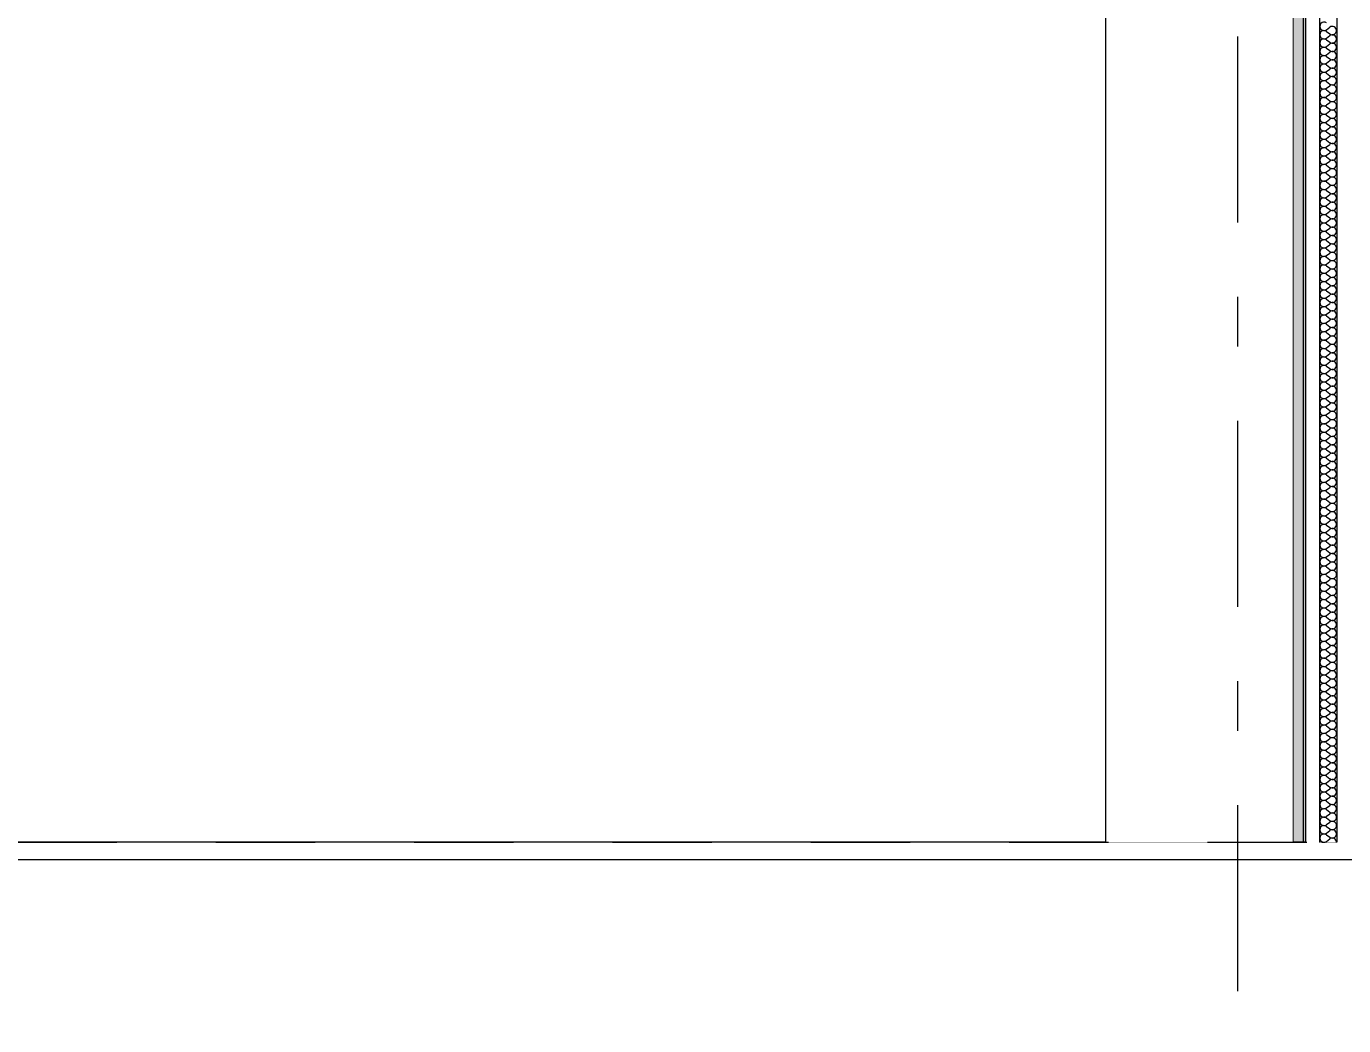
# Model space of a CAD drawing. Header units: millimetres. Extents: x -48147 to 1414029, y -496296 to 18123.
# Drawn here: x 1375565 to 1377439, y -478948 to -477526 of the extents above; entities that cross this region are included whole.
import ezdxf
from ezdxf.enums import TextEntityAlignment as Align

# ---------------------------------------------------------------- set-up
doc = ezdxf.new("R2010")
doc.units = ezdxf.units.MM
doc.header["$MEASUREMENT"] = 0
for name, pattern in [('Dashed', [2822.222233, 1411.111116, -1411.111116]), ('Double Dashed', [546.805537, 264.583325, -105.833328, 70.555556, -105.833328]), ('Wipeout_Contour', [1000, 0, -1000])]:
    doc.linetypes.add(name, pattern=pattern)
for name, color, linetype, lineweight, true_color in [('0_Pen_No__105', 7, 'Continuous', 15, 0xa6a6a6), ('New_A-15-MG_Structural_Grid_Phase_2_Pen_No__222', 7, 'Continuous', 13, 0x65af33), ('New_A-25-M_Wall_Int_Pen_No__107', 7, 'Continuous', 15, 0xa6a6a6)]:
    doc.layers.add(name, color=color, linetype=linetype, lineweight=lineweight, true_color=true_color)
for name, color, linetype in [('New_A-15-MG_Structural_Grid_Phase_2', 7, 'Continuous'), ('New_A-20-M_Floor_Slab', 7, 'Continuous'), ('New_A-25-M_Wall_Int', 7, 'Continuous'), ('New_A-95-D_1_20', 7, 'Continuous')]:
    doc.layers.add(name, color=color, linetype=linetype)
for name, color, linetype, lineweight in [('New_A-20-M_Floor_Slab_Pen_No__4', 7, 'Continuous', 20), ('New_A-25-M_Wall_Int_Pen_No__1', 7, 'Continuous', 13), ('New_A-25-M_Wall_Int_Pen_No__87', 8, 'Continuous', 20), ('New_A-95-D_1_20_Pen_No__1', 7, 'Continuous', 13)]:
    doc.layers.add(name, color=color, linetype=linetype, lineweight=lineweight)
doc.styles.add('GENERATED_STYLE_1', font='')
doc.styles.add('GENERATED_STYLE_2', font='')
doc.styles.get('GENERATED_STYLE_1').set_extended_font_data('Arial')
doc.styles.get('GENERATED_STYLE_2').set_extended_font_data('Swis721 BT')
doc.dimstyles.new('GENERATED_STYLE__3', dxfattribs={"dimtxt": 125, "dimasz": 47.5, "dimexe": 0.18, "dimexo": 50, "dimgap": 0.09, "dimtad": 1, "dimdec": 0, "dimzin": 0, "dimdsep": 46, "dimtxsty": 'GENERATED_STYLE_1', "dimblk": 'ARROWHEAD_2', "dimblk1": 'ARROWHEAD_2', "dimblk2": 'ARROWHEAD_2', "dimcen": 0.09, "dimclrd": 7, "dimclre": 7, "dimclrt": 7, "dimadec": 0, "dimazin": 0, "dimtfac": 1, "dimtdec": 4, "dimtmove": 2, "dimatfit": 3, "dimfxl": 1, "dimtolj": 1, "dimtzin": 0, "dimarcsym": 0})
doc.dimstyles.new('GENERATED_STYLE__4', dxfattribs={"dimtxt": 125, "dimasz": 47.5, "dimexe": 0.18, "dimexo": 50, "dimgap": 0.09, "dimtad": 1, "dimdec": 0, "dimzin": 0, "dimdsep": 46, "dimtxsty": 'GENERATED_STYLE_1', "dimblk": 'ARROWHEAD_2', "dimblk1": 'ARROWHEAD_2', "dimblk2": 'ARROWHEAD_2', "dimcen": 0.09, "dimclrd": 7, "dimclre": 7, "dimclrt": 7, "dimadec": 0, "dimazin": 0, "dimtfac": 1, "dimtdec": 4, "dimtmove": 0, "dimatfit": 3, "dimfxl": 1, "dimtolj": 1, "dimtzin": 0, "dimarcsym": 0})

# ---------------------------------------------------------------- blocks, each defined once
blk = doc.blocks.new('Section Elem_171_2', base_point=(1372879, -490836.7))
at = {"color": 254, "linetype": 'Wipeout_Contour', "lineweight": 0, "ltscale": 5852792.500182126}
blk.add_wipeout([(1360553.7, -478686.7), (1360553.7, -478711.7), (1404762.6, -478711.7), (1404762.6, -478686.7)], dxfattribs=at).dxf.layer = 'New_A-20-M_Floor_Slab'
at = {"layer": 'New_A-20-M_Floor_Slab_Pen_No__4', "linetype": 'Continuous'}
for p, q in [((1377366.9, -478686.7), (1367165.2, -478686.7)), ((1377429.9, -478686.7), (1377404.9, -478686.7))]:
    blk.add_line(p, q, dxfattribs=at)
at = {"layer": 'New_A-20-M_Floor_Slab_Pen_No__4', "linetype": 'Continuous', "flags": 128}
blk.add_lwpolyline([(1377384.9, -478686.7), (1377381.9, -478686.7), (1377366.9, -478686.7)], dxfattribs=at)
at = {"color": 254, "linetype": 'Wipeout_Contour', "lineweight": 0, "ltscale": 5852988.886324035}
blk.add_wipeout([(1360553.7, -478711.7), (1360553.7, -478986.7), (1404762.6, -478986.7), (1404762.6, -478711.7)], dxfattribs=at).dxf.layer = 'New_A-20-M_Floor_Slab'
at = {"layer": 'New_A-20-M_Floor_Slab_Pen_No__4', "linetype": 'Continuous'}
blk.add_line((1404762.6, -478711.7), (1360553.7, -478711.7), dxfattribs=at)
blk = doc.blocks.new('*X444', base_point=(1372879, -490836.7))
at = {"layer": 'New_A-25-M_Wall_Int_Pen_No__107', "linetype": 'Continuous'}
for p, q in [((1377415, -477530.8), (1377419.8, -477527.2)), ((1377415, -477533.2), (1377419.8, -477536.7)), ((1377415, -477542.7), (1377419.8, -477539.1)), ((1377415, -477545.1), (1377419.8, -477548.6)), ((1377415, -477554.6), (1377419.8, -477551)), ((1377415, -477557), (1377419.8, -477560.5)), ((1377415, -477566.5), (1377419.8, -477562.9)), ((1377415, -477568.9), (1377419.8, -477572.4)), ((1377415, -477578.4), (1377419.8, -477574.8)), ((1377415, -477580.8), (1377419.8, -477584.4)), ((1377415, -477590.3), (1377419.8, -477586.7)), ((1377415, -477592.7), (1377419.8, -477596.3)), ((1377415, -477602.2), (1377419.8, -477598.6)), ((1377415, -477604.6), (1377419.8, -477608.2)), ((1377415, -477614.1), (1377419.8, -477610.5)), ((1377415, -477616.5), (1377419.8, -477620.1)), ((1377415, -477626), (1377419.8, -477622.4)), ((1377415, -477628.4), (1377419.8, -477632)), ((1377415, -477637.9), (1377419.8, -477634.4)), ((1377415, -477640.3), (1377419.8, -477643.9)), ((1377415, -477649.8), (1377419.8, -477646.3)), ((1377415, -477652.2), (1377419.8, -477655.8)), ((1377415, -477661.7), (1377419.8, -477658.2)), ((1377415, -477664.1), (1377419.8, -477667.7)), ((1377415, -477673.6), (1377419.8, -477670.1)), ((1377415, -477676), (1377419.8, -477679.6)), ((1377415, -477685.5), (1377419.8, -477682)), ((1377415, -477687.9), (1377419.8, -477691.5)), ((1377415, -477697.4), (1377419.8, -477693.9)), ((1377415, -477699.8), (1377419.8, -477703.4)), ((1377415, -477709.4), (1377419.8, -477705.8)), ((1377415, -477711.7), (1377419.8, -477715.3)), ((1377415, -477721.3), (1377419.8, -477717.7)), ((1377415, -477723.6), (1377419.8, -477727.2)), ((1377415, -477733.2), (1377419.8, -477729.6)), ((1377415, -477735.5), (1377419.8, -477739.1)), ((1377415, -477745.1), (1377419.8, -477741.5)), ((1377415, -477747.4), (1377419.8, -477751)), ((1377415, -477757), (1377419.8, -477753.4)), ((1377415, -477759.4), (1377419.8, -477762.9)), ((1377415, -477768.9), (1377419.8, -477765.3)), ((1377415, -477771.3), (1377419.8, -477774.8)), ((1377415, -477780.8), (1377419.8, -477777.2)), ((1377415, -477783.2), (1377419.8, -477786.7)), ((1377415, -477792.7), (1377419.8, -477789.1)), ((1377415, -477795.1), (1377419.8, -477798.6)), ((1377415, -477804.6), (1377419.8, -477801)), ((1377415, -477807), (1377419.8, -477810.5)), ((1377415, -477816.5), (1377419.8, -477812.9)), ((1377415, -477818.9), (1377419.8, -477822.4)), ((1377415, -477828.4), (1377419.8, -477824.8)), ((1377415, -477830.8), (1377419.8, -477834.4)), ((1377415, -477840.3), (1377419.8, -477836.7)), ((1377415, -477842.7), (1377419.8, -477846.3)), ((1377415, -477852.2), (1377419.8, -477848.6)), ((1377415, -477854.6), (1377419.8, -477858.2)), ((1377415, -477864.1), (1377419.8, -477860.5)), ((1377415, -477866.5), (1377419.8, -477870.1)), ((1377415, -477876), (1377419.8, -477872.4)), ((1377415, -477878.4), (1377419.8, -477882)), ((1377415, -477887.9), (1377419.8, -477884.4)), ((1377415, -477890.3), (1377419.8, -477893.9)), ((1377415, -477899.8), (1377419.8, -477896.3)), ((1377415, -477902.2), (1377419.8, -477905.8)), ((1377415, -477911.7), (1377419.8, -477908.2)), ((1377415, -477914.1), (1377419.8, -477917.7)), ((1377415, -477923.6), (1377419.8, -477920.1)), ((1377415, -477926), (1377419.8, -477929.6)), ((1377415, -477935.5), (1377419.8, -477932)), ((1377415, -477937.9), (1377419.8, -477941.5)), ((1377415, -477947.4), (1377419.8, -477943.9)), ((1377415, -477949.8), (1377419.8, -477953.4)), ((1377415, -477959.4), (1377419.8, -477955.8)), ((1377415, -477961.7), (1377419.8, -477965.3)), ((1377415, -477971.3), (1377419.8, -477967.7)), ((1377415, -477973.6), (1377419.8, -477977.2)), ((1377415, -477983.2), (1377419.8, -477979.6)), ((1377415, -477985.5), (1377419.8, -477989.1)), ((1377415, -477995.1), (1377419.8, -477991.5)), ((1377415, -477997.4), (1377419.8, -478001)), ((1377415, -478007), (1377419.8, -478003.4)), ((1377415, -478009.4), (1377419.8, -478012.9)), ((1377415, -478018.9), (1377419.8, -478015.3)), ((1377415, -478021.3), (1377419.8, -478024.8)), ((1377415, -478030.8), (1377419.8, -478027.2)), ((1377415, -478033.2), (1377419.8, -478036.7)), ((1377415, -478042.7), (1377419.8, -478039.1)), ((1377415, -478045.1), (1377419.8, -478048.6)), ((1377415, -478054.6), (1377419.8, -478051)), ((1377415, -478057), (1377419.8, -478060.5)), ((1377415, -478066.5), (1377419.8, -478062.9)), ((1377415, -478068.9), (1377419.8, -478072.4)), ((1377415, -478078.4), (1377419.8, -478074.8)), ((1377415, -478080.8), (1377419.8, -478084.4)), ((1377415, -478090.3), (1377419.8, -478086.7)), ((1377415, -478092.7), (1377419.8, -478096.3)), ((1377415, -478102.2), (1377419.8, -478098.6)), ((1377415, -478104.6), (1377419.8, -478108.2)), ((1377415, -478114.1), (1377419.8, -478110.5)), ((1377415, -478116.5), (1377419.8, -478120.1)), ((1377415, -478126), (1377419.8, -478122.4)), ((1377415, -478128.4), (1377419.8, -478132)), ((1377415, -478137.9), (1377419.8, -478134.4)), ((1377415, -478140.3), (1377419.8, -478143.9)), ((1377415, -478149.8), (1377419.8, -478146.3)), ((1377415, -478152.2), (1377419.8, -478155.8)), ((1377415, -478161.7), (1377419.8, -478158.2)), ((1377415, -478164.1), (1377419.8, -478167.7)), ((1377415, -478173.6), (1377419.8, -478170.1)), ((1377415, -478176), (1377419.8, -478179.6)), ((1377415, -478185.5), (1377419.8, -478182)), ((1377415, -478187.9), (1377419.8, -478191.5)), ((1377415, -478197.4), (1377419.8, -478193.9)), ((1377415, -478199.8), (1377419.8, -478203.4)), ((1377415, -478209.4), (1377419.8, -478205.8)), ((1377415, -478211.7), (1377419.8, -478215.3)), ((1377415, -478221.3), (1377419.8, -478217.7)), ((1377415, -478223.6), (1377419.8, -478227.2)), ((1377415, -478233.2), (1377419.8, -478229.6)), ((1377415, -478235.5), (1377419.8, -478239.1)), ((1377415, -478245.1), (1377419.8, -478241.5)), ((1377415, -478247.4), (1377419.8, -478251)), ((1377415, -478257), (1377419.8, -478253.4)), ((1377415, -478259.4), (1377419.8, -478262.9)), ((1377415, -478268.9), (1377419.8, -478265.3)), ((1377415, -478271.3), (1377419.8, -478274.8)), ((1377415, -478280.8), (1377419.8, -478277.2)), ((1377415, -478283.2), (1377419.8, -478286.7)), ((1377415, -478292.7), (1377419.8, -478289.1)), ((1377415, -478295.1), (1377419.8, -478298.6)), ((1377415, -478304.6), (1377419.8, -478301)), ((1377415, -478307), (1377419.8, -478310.5)), ((1377415, -478316.5), (1377419.8, -478312.9)), ((1377415, -478318.9), (1377419.8, -478322.4)), ((1377415, -478328.4), (1377419.8, -478324.8)), ((1377415, -478330.8), (1377419.8, -478334.4)), ((1377415, -478340.3), (1377419.8, -478336.7)), ((1377415, -478342.7), (1377419.8, -478346.3)), ((1377415, -478352.2), (1377419.8, -478348.6)), ((1377415, -478354.6), (1377419.8, -478358.2)), ((1377415, -478364.1), (1377419.8, -478360.5)), ((1377415, -478366.5), (1377419.8, -478370.1)), ((1377415, -478376), (1377419.8, -478372.4)), ((1377415, -478378.4), (1377419.8, -478382)), ((1377415, -478387.9), (1377419.8, -478384.4)), ((1377415, -478390.3), (1377419.8, -478393.9)), ((1377415, -478399.8), (1377419.8, -478396.3)), ((1377415, -478402.2), (1377419.8, -478405.8)), ((1377415, -478411.7), (1377419.8, -478408.2)), ((1377415, -478414.1), (1377419.8, -478417.7)), ((1377415, -478423.6), (1377419.8, -478420.1)), ((1377415, -478426), (1377419.8, -478429.6)), ((1377415, -478435.5), (1377419.8, -478432)), ((1377415, -478437.9), (1377419.8, -478441.5)), ((1377415, -478447.4), (1377419.8, -478443.9)), ((1377415, -478449.8), (1377419.8, -478453.4)), ((1377415, -478459.4), (1377419.8, -478455.8)), ((1377415, -478461.7), (1377419.8, -478465.3)), ((1377415, -478471.3), (1377419.8, -478467.7)), ((1377415, -478473.6), (1377419.8, -478477.2)), ((1377415, -478483.2), (1377419.8, -478479.6)), ((1377415, -478485.5), (1377419.8, -478489.1)), ((1377415, -478495.1), (1377419.8, -478491.5)), ((1377415, -478497.4), (1377419.8, -478501)), ((1377415, -478507), (1377419.8, -478503.4)), ((1377415, -478509.4), (1377419.8, -478512.9)), ((1377415, -478518.9), (1377419.8, -478515.3)), ((1377415, -478521.3), (1377419.8, -478524.8)), ((1377415, -478530.8), (1377419.8, -478527.2)), ((1377415, -478533.2), (1377419.8, -478536.7)), ((1377415, -478542.7), (1377419.8, -478539.1)), ((1377415, -478545.1), (1377419.8, -478548.6)), ((1377415, -478554.6), (1377419.8, -478551)), ((1377415, -478557), (1377419.8, -478560.5)), ((1377415, -478566.5), (1377419.8, -478562.9)), ((1377415, -478568.9), (1377419.8, -478572.4)), ((1377415, -478578.4), (1377419.8, -478574.8)), ((1377415, -478580.8), (1377419.8, -478584.4)), ((1377415, -478590.3), (1377419.8, -478586.7)), ((1377415, -478592.7), (1377419.8, -478596.3)), ((1377415, -478602.2), (1377419.8, -478598.6)), ((1377415, -478604.6), (1377419.8, -478608.2)), ((1377415, -478614.1), (1377419.8, -478610.5)), ((1377415, -478616.5), (1377419.8, -478620.1)), ((1377415, -478626), (1377419.8, -478622.4)), ((1377415, -478628.4), (1377419.8, -478632)), ((1377415, -478637.9), (1377419.8, -478634.4)), ((1377415, -478640.3), (1377419.8, -478643.9)), ((1377415, -478649.8), (1377419.8, -478646.3)), ((1377415, -478652.2), (1377419.8, -478655.8)), ((1377415, -478661.7), (1377419.8, -478658.2)), ((1377415, -478664.1), (1377419.8, -478667.7)), ((1377415, -478673.6), (1377419.8, -478670.1)), ((1377415, -478676), (1377419.8, -478679.6)), ((1377415, -478685.5), (1377419.8, -478682))]:
    blk.add_line(p, q, dxfattribs=at)
for centre, start, end in [((1377411.5, -477526), 53.1301, 306.8699), ((1377411.5, -477537.9), 53.1301, 306.8699), ((1377423.4, -477532), 0, 126.8699), ((1377423.4, -477532), 233.1301, 0), ((1377423.4, -477543.9), 0, 126.8699), ((1377411.5, -477549.8), 53.1301, 306.8699), ((1377411.5, -477561.7), 53.1301, 306.8699), ((1377423.4, -477543.9), 233.1301, 0), ((1377423.4, -477555.8), 0, 126.8699), ((1377423.4, -477555.8), 233.1301, 0), ((1377411.5, -477573.6), 53.1301, 306.8699), ((1377423.4, -477567.7), 0, 126.8699), ((1377423.4, -477567.7), 233.1301, 0), ((1377423.4, -477579.6), 0, 126.8699), ((1377411.5, -477585.5), 53.1301, 306.8699), ((1377411.5, -477597.4), 53.1301, 306.8699), ((1377423.4, -477579.6), 233.1301, 0), ((1377423.4, -477591.5), 0, 126.8699), ((1377423.4, -477591.5), 233.1301, 0), ((1377411.5, -477609.4), 53.1301, 306.8699), ((1377423.4, -477603.4), 0, 126.8699), ((1377423.4, -477603.4), 233.1301, 0), ((1377423.4, -477615.3), 0, 126.8699), ((1377411.5, -477621.3), 53.1301, 306.8699), ((1377411.5, -477633.2), 53.1301, 306.8699), ((1377423.4, -477615.3), 233.1301, 0), ((1377423.4, -477627.2), 0, 126.8699), ((1377423.4, -477627.2), 233.1301, 0), ((1377423.4, -477639.1), 0, 126.8699), ((1377411.5, -477645.1), 53.1301, 306.8699), ((1377411.5, -477657), 53.1301, 306.8699), ((1377423.4, -477639.1), 233.1301, 0), ((1377423.4, -477651), 0, 126.8699), ((1377423.4, -477651), 233.1301, 0), ((1377411.5, -477668.9), 53.1301, 306.8699), ((1377423.4, -477662.9), 0, 126.8699), ((1377423.4, -477662.9), 233.1301, 0), ((1377423.4, -477674.8), 0, 126.8699), ((1377411.5, -477680.8), 53.1301, 306.8699), ((1377411.5, -477692.7), 53.1301, 306.8699), ((1377423.4, -477674.8), 233.1301, 0), ((1377423.4, -477686.7), 0, 126.8699), ((1377423.4, -477686.7), 233.1301, 0), ((1377411.5, -477704.6), 53.1301, 306.8699), ((1377423.4, -477698.6), 0, 126.8699), ((1377423.4, -477698.6), 233.1301, 0), ((1377423.4, -477710.5), 0, 126.8699), ((1377411.5, -477716.5), 53.1301, 306.8699), ((1377411.5, -477728.4), 53.1301, 306.8699), ((1377423.4, -477710.5), 233.1301, 0), ((1377423.4, -477722.4), 0, 126.8699), ((1377423.4, -477722.4), 233.1301, 0), ((1377411.5, -477740.3), 53.1301, 306.8699), ((1377423.4, -477734.4), 0, 126.8699), ((1377423.4, -477734.4), 233.1301, 0), ((1377423.4, -477746.3), 0, 126.8699), ((1377411.5, -477752.2), 53.1301, 306.8699), ((1377411.5, -477764.1), 53.1301, 306.8699), ((1377423.4, -477746.3), 233.1301, 0), ((1377423.4, -477758.2), 0, 126.8699), ((1377423.4, -477758.2), 233.1301, 0), ((1377423.4, -477770.1), 0, 126.8699), ((1377411.5, -477776), 53.1301, 306.8699), ((1377411.5, -477787.9), 53.1301, 306.8699), ((1377423.4, -477770.1), 233.1301, 0), ((1377423.4, -477782), 0, 126.8699), ((1377423.4, -477782), 233.1301, 0), ((1377411.5, -477799.8), 53.1301, 306.8699), ((1377423.4, -477793.9), 0, 126.8699), ((1377423.4, -477793.9), 233.1301, 0), ((1377423.4, -477805.8), 0, 126.8699), ((1377411.5, -477811.7), 53.1301, 306.8699), ((1377411.5, -477823.6), 53.1301, 306.8699), ((1377423.4, -477805.8), 233.1301, 0), ((1377423.4, -477817.7), 0, 126.8699), ((1377423.4, -477817.7), 233.1301, 0), ((1377411.5, -477835.5), 53.1301, 306.8699), ((1377423.4, -477829.6), 0, 126.8699), ((1377423.4, -477829.6), 233.1301, 0), ((1377423.4, -477841.5), 0, 126.8699), ((1377411.5, -477847.4), 53.1301, 306.8699), ((1377411.5, -477859.4), 53.1301, 306.8699), ((1377423.4, -477841.5), 233.1301, 0), ((1377423.4, -477853.4), 0, 126.8699), ((1377423.4, -477853.4), 233.1301, 0), ((1377411.5, -477871.3), 53.1301, 306.8699), ((1377423.4, -477865.3), 0, 126.8699), ((1377423.4, -477865.3), 233.1301, 0), ((1377423.4, -477877.2), 0, 126.8699), ((1377411.5, -477883.2), 53.1301, 306.8699), ((1377411.5, -477895.1), 53.1301, 306.8699), ((1377423.4, -477877.2), 233.1301, 0), ((1377423.4, -477889.1), 0, 126.8699), ((1377423.4, -477889.1), 233.1301, 0), ((1377423.4, -477901), 0, 126.8699), ((1377411.5, -477907), 53.1301, 306.8699), ((1377411.5, -477918.9), 53.1301, 306.8699), ((1377423.4, -477901), 233.1301, 0), ((1377423.4, -477912.9), 0, 126.8699), ((1377423.4, -477912.9), 233.1301, 0), ((1377411.5, -477930.8), 53.1301, 306.8699), ((1377423.4, -477924.8), 0, 126.8699), ((1377423.4, -477924.8), 233.1301, 0), ((1377423.4, -477936.7), 0, 126.8699), ((1377411.5, -477942.7), 53.1301, 306.8699), ((1377411.5, -477954.6), 53.1301, 306.8699), ((1377423.4, -477936.7), 233.1301, 0), ((1377423.4, -477948.6), 0, 126.8699), ((1377423.4, -477948.6), 233.1301, 0), ((1377411.5, -477966.5), 53.1301, 306.8699), ((1377423.4, -477960.5), 0, 126.8699), ((1377423.4, -477960.5), 233.1301, 0), ((1377423.4, -477972.4), 0, 126.8699), ((1377411.5, -477978.4), 53.1301, 306.8699), ((1377411.5, -477990.3), 53.1301, 306.8699), ((1377423.4, -477972.4), 233.1301, 0), ((1377423.4, -477984.4), 0, 126.8699), ((1377423.4, -477984.4), 233.1301, 0), ((1377411.5, -478002.2), 53.1301, 306.8699), ((1377411.5, -478014.1), 53.1301, 306.8699), ((1377423.4, -477996.3), 0, 126.8699), ((1377423.4, -477996.3), 233.1301, 0), ((1377423.4, -478008.2), 0, 126.8699), ((1377423.4, -478008.2), 233.1301, 0), ((1377411.5, -478026), 53.1301, 306.8699), ((1377423.4, -478020.1), 0, 126.8699), ((1377423.4, -478020.1), 233.1301, 0), ((1377423.4, -478032), 0, 126.8699), ((1377411.5, -478037.9), 53.1301, 306.8699), ((1377411.5, -478049.8), 53.1301, 306.8699), ((1377423.4, -478032), 233.1301, 0), ((1377423.4, -478043.9), 0, 126.8699), ((1377423.4, -478043.9), 233.1301, 0), ((1377411.5, -478061.7), 53.1301, 306.8699), ((1377423.4, -478055.8), 0, 126.8699), ((1377423.4, -478055.8), 233.1301, 0), ((1377423.4, -478067.7), 0, 126.8699), ((1377411.5, -478073.6), 53.1301, 306.8699), ((1377411.5, -478085.5), 53.1301, 306.8699), ((1377423.4, -478067.7), 233.1301, 0), ((1377423.4, -478079.6), 0, 126.8699), ((1377423.4, -478079.6), 233.1301, 0), ((1377411.5, -478097.4), 53.1301, 306.8699), ((1377423.4, -478091.5), 0, 126.8699), ((1377423.4, -478091.5), 233.1301, 0), ((1377423.4, -478103.4), 0, 126.8699), ((1377411.5, -478109.4), 53.1301, 306.8699), ((1377411.5, -478121.3), 53.1301, 306.8699), ((1377423.4, -478103.4), 233.1301, 0), ((1377423.4, -478115.3), 0, 126.8699), ((1377423.4, -478115.3), 233.1301, 0), ((1377411.5, -478133.2), 53.1301, 306.8699), ((1377411.5, -478145.1), 53.1301, 306.8699), ((1377423.4, -478127.2), 0, 126.8699), ((1377423.4, -478127.2), 233.1301, 0), ((1377423.4, -478139.1), 0, 126.8699), ((1377423.4, -478139.1), 233.1301, 0), ((1377411.5, -478157), 53.1301, 306.8699), ((1377423.4, -478151), 0, 126.8699), ((1377423.4, -478151), 233.1301, 0), ((1377423.4, -478162.9), 0, 126.8699), ((1377411.5, -478168.9), 53.1301, 306.8699), ((1377411.5, -478180.8), 53.1301, 306.8699), ((1377423.4, -478162.9), 233.1301, 0), ((1377423.4, -478174.8), 0, 126.8699), ((1377423.4, -478174.8), 233.1301, 0), ((1377411.5, -478192.7), 53.1301, 306.8699), ((1377423.4, -478186.7), 0, 126.8699), ((1377423.4, -478186.7), 233.1301, 0), ((1377423.4, -478198.6), 0, 126.8699), ((1377411.5, -478204.6), 53.1301, 306.8699), ((1377411.5, -478216.5), 53.1301, 306.8699), ((1377423.4, -478198.6), 233.1301, 0), ((1377423.4, -478210.5), 0, 126.8699), ((1377423.4, -478210.5), 233.1301, 0), ((1377411.5, -478228.4), 53.1301, 306.8699), ((1377423.4, -478222.4), 0, 126.8699), ((1377423.4, -478222.4), 233.1301, 0), ((1377423.4, -478234.4), 0, 126.8699), ((1377411.5, -478240.3), 53.1301, 306.8699), ((1377411.5, -478252.2), 53.1301, 306.8699), ((1377423.4, -478234.4), 233.1301, 0), ((1377423.4, -478246.3), 0, 126.8699), ((1377423.4, -478246.3), 233.1301, 0), ((1377411.5, -478264.1), 53.1301, 306.8699), ((1377411.5, -478276), 53.1301, 306.8699), ((1377423.4, -478258.2), 0, 126.8699), ((1377423.4, -478258.2), 233.1301, 0), ((1377423.4, -478270.1), 0, 126.8699), ((1377423.4, -478270.1), 233.1301, 0), ((1377411.5, -478287.9), 53.1301, 306.8699), ((1377423.4, -478282), 0, 126.8699), ((1377423.4, -478282), 233.1301, 0), ((1377423.4, -478293.9), 0, 126.8699), ((1377411.5, -478299.8), 53.1301, 306.8699), ((1377411.5, -478311.7), 53.1301, 306.8699), ((1377423.4, -478293.9), 233.1301, 0), ((1377423.4, -478305.8), 0, 126.8699), ((1377423.4, -478305.8), 233.1301, 0), ((1377411.5, -478323.6), 53.1301, 306.8699), ((1377423.4, -478317.7), 0, 126.8699), ((1377423.4, -478317.7), 233.1301, 0), ((1377423.4, -478329.6), 0, 126.8699), ((1377411.5, -478335.5), 53.1301, 306.8699), ((1377411.5, -478347.4), 53.1301, 306.8699), ((1377423.4, -478329.6), 233.1301, 0), ((1377423.4, -478341.5), 0, 126.8699), ((1377423.4, -478341.5), 233.1301, 0), ((1377411.5, -478359.4), 53.1301, 306.8699), ((1377423.4, -478353.4), 0, 126.8699), ((1377423.4, -478353.4), 233.1301, 0), ((1377423.4, -478365.3), 0, 126.8699), ((1377411.5, -478371.3), 53.1301, 306.8699), ((1377411.5, -478383.2), 53.1301, 306.8699), ((1377423.4, -478365.3), 233.1301, 0), ((1377423.4, -478377.2), 0, 126.8699), ((1377423.4, -478377.2), 233.1301, 0), ((1377423.4, -478389.1), 0, 126.8699), ((1377411.5, -478395.1), 53.1301, 306.8699), ((1377411.5, -478407), 53.1301, 306.8699), ((1377423.4, -478389.1), 233.1301, 0), ((1377423.4, -478401), 0, 126.8699), ((1377423.4, -478401), 233.1301, 0), ((1377411.5, -478418.9), 53.1301, 306.8699), ((1377423.4, -478412.9), 0, 126.8699), ((1377423.4, -478412.9), 233.1301, 0), ((1377423.4, -478424.8), 0, 126.8699), ((1377411.5, -478430.8), 53.1301, 306.8699), ((1377411.5, -478442.7), 53.1301, 306.8699), ((1377423.4, -478424.8), 233.1301, 0), ((1377423.4, -478436.7), 0, 126.8699), ((1377423.4, -478436.7), 233.1301, 0), ((1377411.5, -478454.6), 53.1301, 306.8699), ((1377423.4, -478448.6), 0, 126.8699), ((1377423.4, -478448.6), 233.1301, 0), ((1377423.4, -478460.5), 0, 126.8699), ((1377411.5, -478466.5), 53.1301, 306.8699), ((1377411.5, -478478.4), 53.1301, 306.8699), ((1377423.4, -478460.5), 233.1301, 0), ((1377423.4, -478472.4), 0, 126.8699), ((1377423.4, -478472.4), 233.1301, 0), ((1377411.5, -478490.3), 53.1301, 306.8699), ((1377423.4, -478484.4), 0, 126.8699), ((1377423.4, -478484.4), 233.1301, 0), ((1377423.4, -478496.3), 0, 126.8699), ((1377411.5, -478502.2), 53.1301, 306.8699), ((1377411.5, -478514.1), 53.1301, 306.8699), ((1377423.4, -478496.3), 233.1301, 0), ((1377423.4, -478508.2), 0, 126.8699), ((1377423.4, -478508.2), 233.1301, 0), ((1377423.4, -478520.1), 0, 126.8699), ((1377411.5, -478526), 53.1301, 306.8699), ((1377411.5, -478537.9), 53.1301, 306.8699), ((1377423.4, -478520.1), 233.1301, 0), ((1377423.4, -478532), 0, 126.8699), ((1377423.4, -478532), 233.1301, 0), ((1377411.5, -478549.8), 53.1301, 306.8699), ((1377423.4, -478543.9), 0, 126.8699), ((1377423.4, -478543.9), 233.1301, 0), ((1377423.4, -478555.8), 0, 126.8699), ((1377411.5, -478561.7), 53.1301, 306.8699), ((1377411.5, -478573.6), 53.1301, 306.8699), ((1377423.4, -478555.8), 233.1301, 0), ((1377423.4, -478567.7), 0, 126.8699), ((1377423.4, -478567.7), 233.1301, 0), ((1377411.5, -478585.5), 53.1301, 306.8699), ((1377423.4, -478579.6), 0, 126.8699), ((1377423.4, -478579.6), 233.1301, 0), ((1377423.4, -478591.5), 0, 126.8699), ((1377411.5, -478597.4), 53.1301, 306.8699), ((1377411.5, -478609.4), 53.1301, 306.8699), ((1377423.4, -478591.5), 233.1301, 0), ((1377423.4, -478603.4), 0, 126.8699), ((1377423.4, -478603.4), 233.1301, 0), ((1377411.5, -478621.3), 53.1301, 306.8699), ((1377423.4, -478615.3), 0, 126.8699), ((1377423.4, -478615.3), 233.1301, 0), ((1377423.4, -478627.2), 0, 126.8699), ((1377411.5, -478633.2), 53.1301, 306.8699), ((1377411.5, -478645.1), 53.1301, 306.8699), ((1377423.4, -478627.2), 233.1301, 0), ((1377423.4, -478639.1), 0, 126.8699), ((1377423.4, -478639.1), 233.1301, 0), ((1377423.4, -478651), 0, 126.8699), ((1377411.5, -478657), 53.1301, 306.8699), ((1377411.5, -478668.9), 53.1301, 306.8699), ((1377423.4, -478651), 233.1301, 0), ((1377423.4, -478662.9), 0, 126.8699), ((1377423.4, -478662.9), 233.1301, 0), ((1377411.5, -478680.8), 53.1301, 306.8699), ((1377423.4, -478674.8), 0, 126.8699), ((1377423.4, -478674.8), 233.1301, 0), ((1377423.4, -478686.7), 0, 126.8699)]:
    blk.add_arc(centre, 5.95, start, end, dxfattribs=at)
blk = doc.blocks.new('Section Elem_412_2', base_point=(1372879, -490836.7))
at = {"layer": 'New_A-25-M_Wall_Int_Pen_No__107', "linetype": 'Continuous'}
blk.add_hatch(color=256, dxfattribs=at).paths.add_polyline_path([(1377366.9, -474813.6), (1377366.9, -475686.7), (1377373.1, -475686.7), (1377373.1, -475711.7), (1377366.9, -475711.7), (1377366.9, -478686.7), (1377381.9, -478686.7), (1377381.9, -474813.6)])
at = {"layer": 'New_A-25-M_Wall_Int_Pen_No__107', "linetype": 'Continuous', "lineweight": 0, "true_color": 0x535353}
blk.add_hatch(color=251, dxfattribs=at).paths.add_polyline_path([(1377381.9, -478686.7), (1377384.9, -478686.7), (1377384.9, -474813.6), (1377381.9, -474813.6)])
at = {"layer": 'New_A-25-M_Wall_Int_Pen_No__1', "linetype": 'Continuous'}
blk.add_line((1377366.9, -475711.7), (1377366.9, -478686.7), dxfattribs=at)
at = {"color": 254, "linetype": 'Wipeout_Contour', "lineweight": 0, "ltscale": 5830280.678563152}
blk.add_wipeout([(1377384.9, -478686.7), (1377404.9, -478686.7), (1377404.9, -474813.6), (1377384.9, -474813.6)], dxfattribs=at).dxf.layer = 'New_A-25-M_Wall_Int'
at = {"layer": 'New_A-25-M_Wall_Int_Pen_No__1', "linetype": 'Continuous'}
for p, q in [((1377381.9, -474813.6), (1377381.9, -478686.7)), ((1377384.9, -474813.6), (1377384.9, -478686.7))]:
    blk.add_line(p, q, dxfattribs=at)
at = {"color": 254, "linetype": 'Wipeout_Contour', "lineweight": 0, "ltscale": 5830365.728112969}
blk.add_wipeout([(1377404.9, -478686.7), (1377429.9, -478686.7), (1377429.9, -474813.6), (1377404.9, -474813.6)], dxfattribs=at).dxf.layer = 'New_A-25-M_Wall_Int'
at = {"layer": 'New_A-25-M_Wall_Int_Pen_No__1', "linetype": 'Continuous'}
blk.add_line((1377404.9, -474813.6), (1377404.9, -478686.7), dxfattribs=at)
at = {"layer": 'New_A-25-M_Wall_Int'}
blk.add_blockref('*X444', (1372879, -490836.7), dxfattribs=at)
at = {"color": 254, "linetype": 'Wipeout_Contour', "lineweight": 0, "ltscale": 5830448.887796432}
blk.add_wipeout([(1377429.9, -478686.7), (1377448.9, -478686.7), (1377448.9, -474813.6), (1377429.9, -474813.6)], dxfattribs=at).dxf.layer = 'New_A-25-M_Wall_Int'
at = {"layer": 'New_A-25-M_Wall_Int_Pen_No__1', "linetype": 'Continuous'}
blk.add_line((1377429.9, -474813.6), (1377429.9, -478686.7), dxfattribs=at)
blk = doc.blocks.new('Section Elem_413_2', base_point=(1372879, -490836.7))
at = {"color": 254, "linetype": 'Wipeout_Contour', "lineweight": 0, "ltscale": 5830257.631073221}
blk.add_wipeout([(1377366.9, -475711.7), (1377100.7, -475711.7), (1377100.7, -478686.7), (1377366.9, -478686.7)], dxfattribs=at).dxf.layer = 'New_A-25-M_Wall_Int'
at = {"layer": 'New_A-25-M_Wall_Int_Pen_No__87', "linetype": 'Continuous'}
blk.add_line((1377100.7, -475711.7), (1377100.7, -478686.7), dxfattribs=at)
blk = doc.blocks.new('Standard grid marker[2]_2', base_point=(1377288.3, -469432.1))
at = {"layer": 'New_A-15-MG_Structural_Grid_Phase_2_Pen_No__222', "linetype": 'Double Dashed'}
blk.add_line((1377288.3, -470432.1), (1377288.3, -493836.7), dxfattribs=at)
at = {"layer": 'New_A-15-MG_Structural_Grid_Phase_2_Pen_No__222', "style": 'GENERATED_STYLE_2'}
for tag, p in [('AC_MarkerText_1_0', (1377288.3, -469161.5)), ('AC_MarkerText_1_1', (1377288.3, -495066.1))]:
    blk.add_attdef(tag, text='', height=175, rotation=360, dxfattribs=at).set_placement(p, align=Align.MIDDLE_CENTER)
blk = doc.blocks.new('*D778', base_point=(1372879, -490836.7))
at = {"layer": 'New_A-95-D_1_20_Pen_No__1', "linetype": 'Continuous'}
for p, q in [((1367360.9, -478668.7), (1367423.4, -478704.8)), ((1367439.1, -478686.7), (1367345.3, -478686.7)), ((1367360.9, -478693.7), (1367423.4, -478729.8)), ((1367392.2, -478711.7), (1367392.2, -478686.7)), ((1367439.1, -478711.7), (1367345.3, -478711.7)), ((1367392.2, -478742.3), (1367392.2, -478711.7))]:
    blk.add_line(p, q, dxfattribs=at)
at = {"layer": 'New_A-95-D_1_20_Pen_No__1', "insert": (1367367.2, -478939.1), "char_height": 125, "attachment_point": 7, "rotation": 90, "style": 'GENERATED_STYLE_1'}
blk.add_mtext('\\A1;{\\fArial|b0|i0|c0|p34;25}', dxfattribs=at)
blk = doc.blocks.new('ARROWHEAD_2')
at = {"color": 0, "linetype": 'Continuous', "lineweight": 0}
for p, q in [((-0.378, -0.655), (0.378, 0.655)), ((0, 0), (-1, 0))]:
    blk.add_line(p, q, dxfattribs=at)
blk = doc.blocks.new('*D779', base_point=(1372879, -490836.7))
at = {"layer": 'New_A-95-D_1_20_Pen_No__1', "linetype": 'Continuous'}
for p, q in [((1367392.2, -475086.7), (1367392.2, -475056.2)), ((1367423.4, -475104.8), (1367360.9, -475068.7)), ((1367943.1, -475086.7), (1367345.3, -475086.7)), ((1367392.2, -478686.7), (1367392.2, -475086.7)), ((1367360.9, -478668.7), (1367423.4, -478704.8)), ((1367439.1, -478686.7), (1367345.3, -478686.7))]:
    blk.add_line(p, q, dxfattribs=at)
at = {"layer": 'New_A-95-D_1_20_Pen_No__1', "insert": (1367367.2, -477101.2), "char_height": 125, "attachment_point": 7, "rotation": 90, "style": 'GENERATED_STYLE_1'}
blk.add_mtext('\\A1;{\\fArial|b0|i0|c0|p34;3,600}', dxfattribs=at)
blk = doc.blocks.new('S-24 Building Section_STORY_MARKER', base_point=(1372879, -490836.7))
at = {"layer": '0_Pen_No__105', "linetype": 'Dashed', "ltscale": 0.1}
blk.add_line((1358054.7, -478686.7), (1410366.7, -478686.7), dxfattribs=at)

msp = doc.modelspace()

# ---------------------------------------------------------------- block references
at = {"layer": 'New_A-20-M_Floor_Slab'}
msp.add_blockref('Section Elem_171_2', (1372879, -490836.7), dxfattribs=at)

# ---------------------------------------------------------------- next in the draw order: block references
at = {"layer": 'New_A-25-M_Wall_Int'}
msp.add_blockref('Section Elem_412_2', (1372879, -490836.7), dxfattribs=at)

# ---------------------------------------------------------------- next in the draw order: block references
msp.add_blockref('Section Elem_413_2', (1372879, -490836.7), dxfattribs=at)

# ---------------------------------------------------------------- next in the draw order: block references
at = {"layer": 'New_A-15-MG_Structural_Grid_Phase_2', "color": 8, "linetype": 'Continuous', "lineweight": 15}
msp.add_blockref('Standard grid marker[2]_2', (1377288.3, -469432.1), dxfattribs=at)

# ---------------------------------------------------------------- next in the draw order: dimensions: what is measured, and where the dimension line sits
at = {"layer": 'New_A-95-D_1_20', "linetype": 'Continuous'}
for base, p1, p2, dimstyle, picture, middle in [((1367392.2, -475086.7), (1383128, -478686.7), (1367993.1, -475086.7), 'GENERATED_STYLE__4', '*D779', (1367304.7, -476864.1)), ((1367392.2, -478686.7), (1383128, -478711.7), (1383128, -478686.7), 'GENERATED_STYLE__3', '*D778', (1367304.7, -478833.7))]:
    dim = msp.add_linear_dim(base=base, p1=p1, p2=p2, angle=90, dimstyle=dimstyle, dxfattribs=at)
    dim.commit()
    dim.dimension.update_dxf_attribs({"geometry": picture, "text_midpoint": middle, "dimtype": 160, "text_rotation": 90})

# ---------------------------------------------------------------- next in the draw order: block references
at = {"linetype": 'Continuous', "lineweight": 0}
msp.add_blockref('S-24 Building Section_STORY_MARKER', (1372879, -490836.7), dxfattribs=at)

doc.saveas('drawing.dxf')
